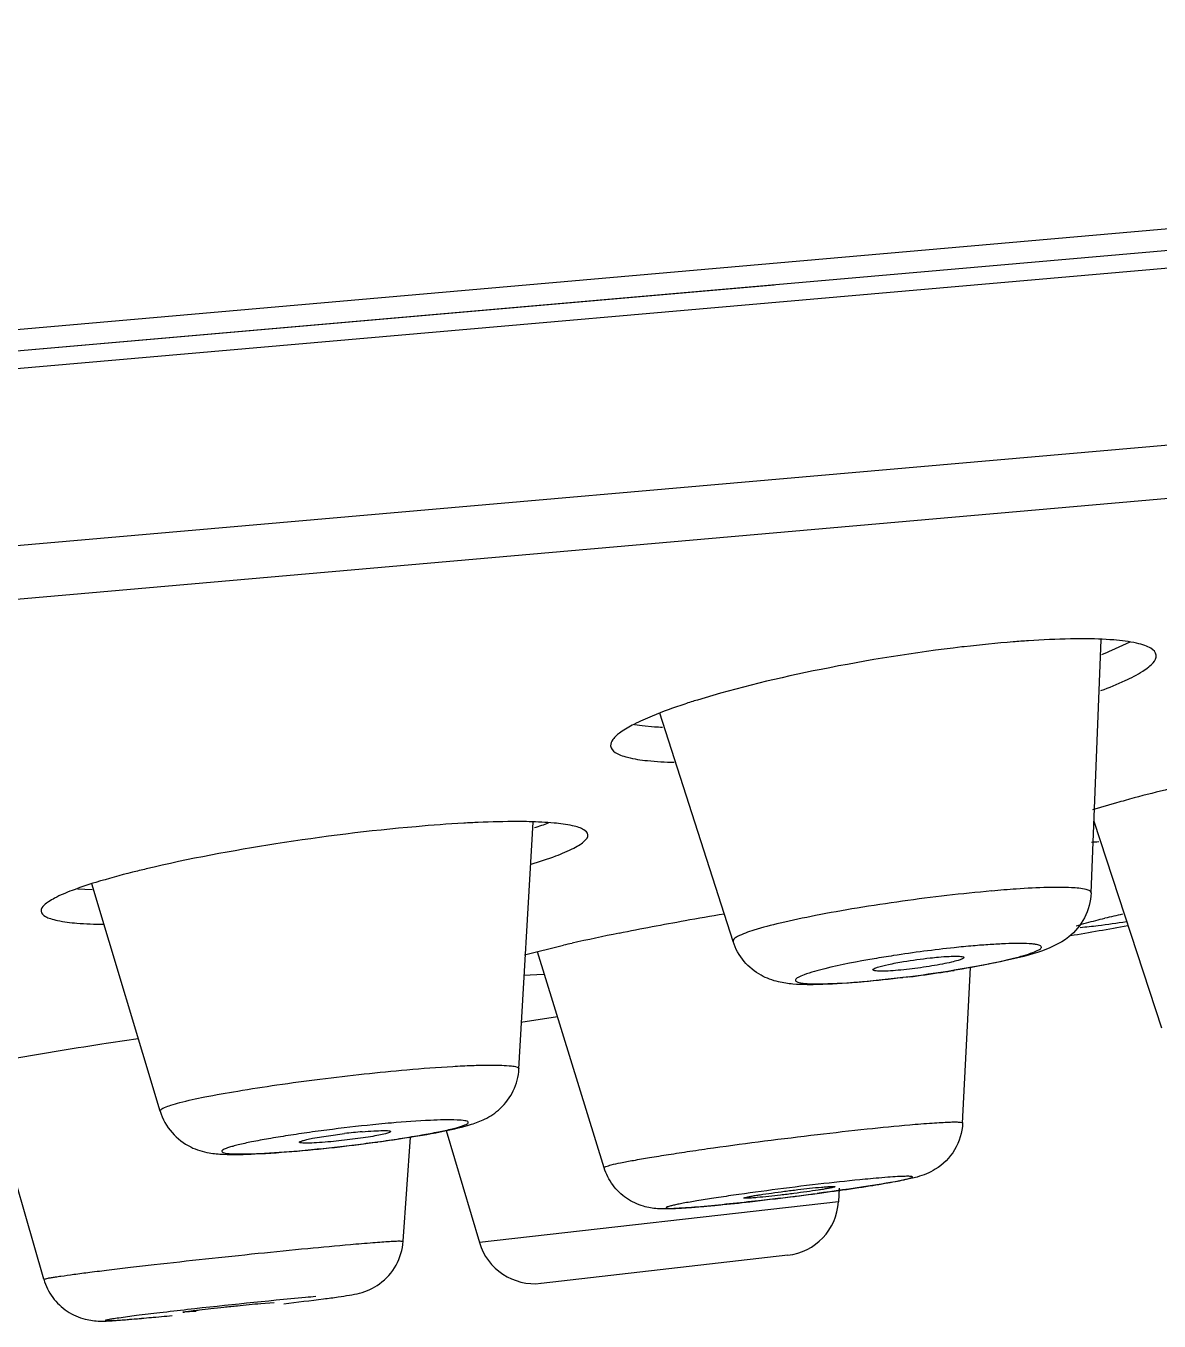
# Model space of a CAD drawing. Extents: x -7342 to 109, y -2615 to 214.
# Drawn here: x -5305.8 to -5295.93, y -2316.99 to -2305.71 of the extents above; entities that cross this region are included whole.
import ezdxf

# ---------------------------------------------------------------- set-up
doc = ezdxf.new("R2010")
doc.units = 0
doc.header["$LTSCALE"] = 7
doc.layers.get('0').update_dxf_attribs({"color": 2, "linetype": 'CONTINUOUS'})
doc.layers.add('DWG', color=7, linetype='CONTINUOUS')

msp = doc.modelspace()

# ---------------------------------------------------------------- linework, layer by layer
at = {"color": 7, "linetype": 'Continuous'}
for p, q in [((-5356.054, -2313.081), (-5271.775, -2305.707)), ((-5271.722, -2307.248), (-5355.839, -2314.607)), ((-5272.075, -2307.744), (-5355.405, -2315.034)), ((-5297.629, -2311.114), (-5297.649, -2311.116)), ((-5296.525, -2313.257), (-5296.436, -2311.054)), ((-5296.343, -2311.144), (-5296.185, -2311.072)), ((-5299.641, -2313.681), (-5300.278, -2311.694)), ((-5300.5, -2311.792), (-5300.432, -2311.801)), ((-5300.432, -2311.801), (-5300.325, -2311.811)), ((-5296.304, -2312.474), (-5296.512, -2312.535)), ((-5301.505, -2314.791), (-5301.381, -2312.641)), ((-5295.908, -2314.435), (-5296.499, -2312.636)), ((-5305.347, -2313.222), (-5305.22, -2313.228)), ((-5304.629, -2315.159), (-5305.224, -2313.18)), ((-5301.456, -2313.798), (-5301.118, -2313.714)), ((-5300.764, -2315.652), (-5301.344, -2313.771)), ((-5297.643, -2315.262), (-5297.574, -2313.906)), ((-5301.293, -2313.968), (-5301.465, -2313.978)), ((-5298.902, -2314.05), (-5298.651, -2314.041)), ((-5298.109, -2313.989), (-5298.527, -2314.034)), ((-5301.169, -2314.337), (-5301.489, -2314.386)), ((-5305.641, -2316.623), (-5306.179, -2314.754)), ((-5303.303, -2315.395), (-5303.023, -2315.354)), ((-5302.513, -2316.291), (-5302.45, -2315.384)), ((-5302.139, -2315.327), (-5301.85, -2316.303)), ((-5298.717, -2315.83), (-5298.724, -2315.947)), ((-5298.724, -2315.947), (-5301.85, -2316.303)), ((-5299.166, -2316.413), (-5301.313, -2316.658)), ((-5303.752, -2316.833), (-5303.635, -2316.826)), ((-5304.314, -2316.903), (-5304.431, -2316.91))]:
    msp.add_line(p, q, dxfattribs=at)
for centre, radius, start, end in [((-5297.617, -2308.067), 3.331, 290.8252, 292.4876), ((-5300.129, -2308.804), 3.013, 266.2616, 267.5813), ((-5293.586, -2322.06), 9.964, 105.3718, 105.8298), ((-5302.522, -2309.064), 3.804, 287.6317, 288.6271), ((-5302.3, -2309.722), 3.11, 288.623, 289.7581), ((-5296.807, -2307.243), 5.579, 272.9319, 273.5819), ((-5296.497, -2323.366), 10.164, 93.8307, 95.043), ((-5295.165, -2340.963), 27.894, 100.1041, 101.3059), ((-5294.305, -2345.768), 32.776, 99.5097, 100.1106), ((-5293.481, -2325.886), 12.747, 102.552, 103.2597), ((-5297.191, -2330.851), 17.582, 101.2919, 102.6548), ((-5330.786, -2116.555), 200, 279.81161, 279.95635), ((-5298.126, -2326.659), 13.286, 102.6805, 103.0137), ((-5296.938, -2320.674), 6.982, 93.8307, 95.043), ((-5299.62, -2302.142), 11.943, 277.2711, 278.6214), ((-5299.515, -2302.837), 11.24, 278.6199, 279.2092), ((-5299.108, -2307.207), 6.849, 273.8264, 274.8622), ((-5299.206, -2306.01), 8.05, 274.8312, 275.0013), ((-5299.36, -2304.32), 9.747, 275.0375, 277.046), ((-5301.525, -2327.706), 12.492, 95.0055, 95.5141), ((-5302.403, -2320.602), 5.285, 95.0649, 96.7429), ((-5304.452, -2302.847), 12.696, 277.771, 279.0122), ((-5304.663, -2301.558), 14.002, 275.0226, 276.5498), ((-5304.512, -2303.059), 12.492, 275.0055, 275.5141), ((-5304.761, -2300.596), 14.969, 276.5034, 277.7766), ((-5297.36, -2327.573), 11.875, 95.008, 95.4707), ((-5300.894, -2304.725), 11.307, 275.0052, 275.2575), ((-5301.071, -2302.799), 13.241, 275.256, 275.4557), ((-5301.232, -2301.113), 14.935, 275.4555, 275.6396), ((-5301.728, -2296.138), 19.935, 275.6543, 276.4338), ((-5302.555, -2288.681), 27.437, 276.4049, 277.1487), ((-5302.765, -2286.952), 29.179, 276.963, 277.5942), ((-5299.223, -2315.917), 0.5, 276.5, 356.5), ((-5301.37, -2316.161), 0.5, 196.5, 276.5), ((-5301.224, -2340.191), 23.507, 95.0043, 95.218), ((-5298.847, -2365.676), 49.103, 95.2762, 96.4815), ((-5306.842, -2293.545), 23.507, 275.0043, 275.218), ((-5307.809, -2283.035), 34.062, 275.2171, 275.534)]:
    msp.add_arc(centre, radius, start, end, dxfattribs=at)
for points, knots in [([(-5297.649, -2311.116), (-5298.06, -2311.164), (-5298.834, -2311.289), (-5299.598, -2311.469), (-5299.951, -2311.578)], [0, 0, 0, 0, 1317.942975, 2493.590537, 2493.590537, 2493.590537, 2493.590537]), ([(-5297.07, -2311.062), (-5297.115, -2311.065), (-5297.301, -2311.079), (-5297.488, -2311.097), (-5297.629, -2311.114)], [0, 0, 0, 0, 596.758656, 2505.884469, 2505.884469, 2505.884469, 2505.884469]), ([(-5296.596, -2311.045), (-5296.632, -2311.045), (-5296.79, -2311.046), (-5296.948, -2311.054), (-5297.07, -2311.062)], [0, 0, 0, 0, 574.420394, 2509.152734, 2509.152734, 2509.152734, 2509.152734]), ([(-5295.958, -2311.188), (-5295.96, -2311.163), (-5295.998, -2311.126), (-5296.061, -2311.101), (-5296.169, -2311.071), (-5296.35, -2311.05), (-5296.506, -2311.045), (-5296.596, -2311.045)], [0, 0, 0, 0, 607.806782, 1074.335064, 1675.975667, 3297.904109, 5459.168007, 5459.168007, 5459.168007, 5459.168007]), ([(-5296.439, -2311.495), (-5296.368, -2311.469), (-5296.244, -2311.419), (-5296.105, -2311.349), (-5296.025, -2311.293), (-5295.98, -2311.252), (-5295.956, -2311.212), (-5295.958, -2311.188)], [0, 0, 0, 0, 2102.986544, 3706.063523, 4315.265146, 4800.145553, 5458.419504, 5458.419504, 5458.419504, 5458.419504]), ([(-5299.951, -2311.578), (-5299.988, -2311.589), (-5300.121, -2311.632), (-5300.253, -2311.679), (-5300.347, -2311.718)], [0, 0, 0, 0, 688.435962, 2488.916699, 2488.916699, 2488.916699, 2488.916699]), ([(-5300.347, -2311.718), (-5300.4, -2311.74), (-5300.494, -2311.782), (-5300.61, -2311.849), (-5300.684, -2311.908), (-5300.709, -2311.959), (-5300.707, -2311.978)], [0, 0, 0, 0, 1673.10272, 2951.760193, 3838.597501, 4408.50087, 4408.50087, 4408.50087, 4408.50087]), ([(-5293.443, -2311.908), (-5293.929, -2311.97), (-5294.653, -2312.092), (-5295.579, -2312.287), (-5296.023, -2312.396), (-5296.228, -2312.452)], [0, 0, 0, 0, 1820.848962, 2730.225068, 3520.148529, 3520.148529, 3520.148529, 3520.148529]), ([(-5300.707, -2311.978), (-5300.705, -2312.001), (-5300.673, -2312.035), (-5300.618, -2312.06), (-5300.524, -2312.089), (-5300.367, -2312.111), (-5300.231, -2312.118), (-5300.153, -2312.12)], [0, 0, 0, 0, 624.400724, 1088.392753, 1681.792938, 3274.767229, 5400.865147, 5400.865147, 5400.865147, 5400.865147]), ([(-5302.399, -2312.681), (-5302.808, -2312.716), (-5303.596, -2312.816), (-5304.377, -2312.96), (-5304.75, -2313.049)], [0, 0, 0, 0, 1275.596452, 2466.096679, 2466.096679, 2466.096679, 2466.096679]), ([(-5301.859, -2312.644), (-5301.901, -2312.646), (-5302.081, -2312.655), (-5302.261, -2312.669), (-5302.399, -2312.681)], [0, 0, 0, 0, 584.064297, 2478.339612, 2478.339612, 2478.339612, 2478.339612]), ([(-5301.415, -2312.638), (-5301.449, -2312.637), (-5301.597, -2312.636), (-5301.744, -2312.64), (-5301.859, -2312.644)], [0, 0, 0, 0, 559.147633, 2481.465337, 2481.465337, 2481.465337, 2481.465337]), ([(-5300.905, -2312.751), (-5300.907, -2312.733), (-5300.938, -2312.706), (-5300.987, -2312.686), (-5301.073, -2312.663), (-5301.218, -2312.646), (-5301.343, -2312.64), (-5301.415, -2312.638)], [0, 0, 0, 0, 571.702414, 1028.402846, 1622.329555, 3234.738555, 5397.498059, 5397.498059, 5397.498059, 5397.498059]), ([(-5301.399, -2313.008), (-5301.327, -2312.986), (-5301.201, -2312.944), (-5301.059, -2312.886), (-5300.976, -2312.839), (-5300.93, -2312.806), (-5300.903, -2312.772), (-5300.905, -2312.751)], [0, 0, 0, 0, 2139.684348, 3750.999765, 4350.961692, 4816.042929, 5395.860538, 5395.860538, 5395.860538, 5395.860538]), ([(-5304.75, -2313.049), (-5304.79, -2313.059), (-5304.937, -2313.094), (-5305.082, -2313.134), (-5305.187, -2313.166)], [0, 0, 0, 0, 672.203665, 2460.910262, 2460.910262, 2460.910262, 2460.910262]), ([(-5305.187, -2313.166), (-5305.257, -2313.188), (-5305.379, -2313.228), (-5305.517, -2313.285), (-5305.597, -2313.332), (-5305.641, -2313.364), (-5305.667, -2313.398), (-5305.665, -2313.418)], [0, 0, 0, 0, 2113.962344, 3705.501566, 4298.533522, 4758.926524, 5336.467369, 5336.467369, 5336.467369, 5336.467369]), ([(-5297.39, -2313.241), (-5297.65, -2313.264), (-5298.041, -2313.31), (-5298.552, -2313.387), (-5298.906, -2313.45), (-5299.207, -2313.514), (-5299.433, -2313.571), (-5299.57, -2313.62), (-5299.631, -2313.653), (-5299.643, -2313.674), (-5299.641, -2313.681)], [0, 0, 0, 0, 2804.661688, 4230.898189, 5548.770782, 6672.129199, 7528.851193, 8066.982664, 8210.65207, 8286.552437, 8286.552437, 8286.552437, 8286.552437]), ([(-5296.525, -2313.257), (-5296.528, -2313.332), (-5296.567, -2313.479), (-5296.73, -2313.676), (-5296.997, -2313.787), (-5297.336, -2313.865), (-5297.579, -2313.909), (-5297.716, -2313.932)], [0, 0, 0, 0, 828.178905, 1611.092223, 2735.034016, 3925.68552, 5455.13566, 5455.13566, 5455.13566, 5455.13566]), ([(-5296.525, -2313.257), (-5296.524, -2313.251), (-5296.539, -2313.235), (-5296.597, -2313.22), (-5296.722, -2313.208), (-5296.924, -2313.21), (-5297.085, -2313.218), (-5297.176, -2313.224)], [0, 0, 0, 0, 157.942586, 444.385238, 1506.974711, 3208.376088, 5459.432744, 5459.432744, 5459.432744, 5459.432744]), ([(-5305.665, -2313.418), (-5305.663, -2313.437), (-5305.63, -2313.465), (-5305.579, -2313.484), (-5305.487, -2313.508), (-5305.333, -2313.525), (-5305.2, -2313.53), (-5305.124, -2313.531)], [0, 0, 0, 0, 556.213183, 1006.968046, 1595.100532, 3194.233403, 5337.889561, 5337.889561, 5337.889561, 5337.889561]), ([(-5296.655, -2313.546), (-5296.625, -2313.534), (-5296.542, -2313.512), (-5296.458, -2313.491), (-5296.405, -2313.478)], [0, 0, 0, 0, 917.451218, 2515.192248, 2515.192248, 2515.192248, 2515.192248]), ([(-5296.218, -2313.51), (-5296.3, -2313.522), (-5296.433, -2313.541), (-5296.567, -2313.557), (-5296.619, -2313.561)], [0, 0, 0, 0, 1548.027118, 2515.546364, 2515.546364, 2515.546364, 2515.546364]), ([(-5298.527, -2314.034), (-5298.638, -2314.044), (-5298.794, -2314.055), (-5298.992, -2314.058), (-5299.122, -2314.054), (-5299.258, -2314.035), (-5299.41, -2313.979), (-5299.556, -2313.861), (-5299.621, -2313.743), (-5299.641, -2313.681)], [0, 0, 0, 0, 1925.257741, 2721.822653, 3432.792956, 4166.472898, 5105.688698, 6210.719353, 7357.67875, 7357.67875, 7357.67875, 7357.67875]), ([(-5297.552, -2313.719), (-5297.607, -2313.724), (-5297.838, -2313.747), (-5298.069, -2313.777), (-5298.245, -2313.804)], [0, 0, 0, 0, 595.263671, 2507.269255, 2507.269255, 2507.269255, 2507.269255]), ([(-5298.164, -2313.993), (-5298.046, -2313.979), (-5297.819, -2313.947), (-5297.501, -2313.894), (-5297.267, -2313.845), (-5297.117, -2313.806), (-5297.04, -2313.781), (-5296.991, -2313.761), (-5296.967, -2313.746), (-5296.957, -2313.736), (-5296.957, -2313.725), (-5296.967, -2313.717), (-5296.981, -2313.711), (-5297.003, -2313.706), (-5297.032, -2313.703), (-5297.083, -2313.699), (-5297.163, -2313.697), (-5297.277, -2313.7), (-5297.36, -2313.705), (-5297.404, -2313.708)], [0, 0, 0, 0, 3574.522836, 6927.708645, 9699.914489, 10772.815996, 11599.056895, 12159.730726, 12340.708409, 12461.557043, 12546.156461, 12649.515834, 12807.373912, 13029.97458, 13319.977129, 13676.873931, 14584.70108, 15734.09884, 17088.639357, 17088.639357, 17088.639357, 17088.639357]), ([(-5298.245, -2313.804), (-5298.301, -2313.813), (-5298.502, -2313.845), (-5298.701, -2313.883), (-5298.843, -2313.918)], [0, 0, 0, 0, 705.921119, 2503.174177, 2503.174177, 2503.174177, 2503.174177]), ([(-5297.631, -2313.821), (-5297.631, -2313.826), (-5297.654, -2313.836), (-5297.686, -2313.848), (-5297.747, -2313.863), (-5297.823, -2313.879), (-5297.913, -2313.895), (-5298.041, -2313.914), (-5298.139, -2313.926), (-5298.204, -2313.932)], [0, 0, 0, 0, 211.915019, 711.852469, 1486.273546, 2488.787078, 3656.112081, 4914.762399, 7385.817549, 7385.817549, 7385.817549, 7385.817549]), ([(-5298.157, -2313.856), (-5298.08, -2313.843), (-5297.978, -2313.829), (-5297.876, -2313.819), (-5297.852, -2313.817)], [0, 0, 0, 0, 1907.730631, 2506.481294, 2506.481294, 2506.481294, 2506.481294]), ([(-5297.852, -2313.817), (-5297.822, -2313.814), (-5297.769, -2313.81), (-5297.697, -2313.808), (-5297.66, -2313.81), (-5297.632, -2313.815), (-5297.631, -2313.821)], [0, 0, 0, 0, 1809.881976, 3212.917306, 4101.457266, 4447.840581, 4447.840581, 4447.840581, 4447.840581]), ([(-5298.843, -2313.918), (-5298.904, -2313.933), (-5298.982, -2313.954), (-5299.065, -2313.987), (-5299.088, -2314.002), (-5299.098, -2314.012), (-5299.099, -2314.023), (-5299.089, -2314.031), (-5299.075, -2314.037), (-5299.053, -2314.042), (-5299.025, -2314.046), (-5298.973, -2314.05), (-5298.932, -2314.05), (-5298.902, -2314.05)], [0, 0, 0, 0, 4372.19314, 5665.837919, 6084.281701, 6364.198548, 6559.274082, 6795.267216, 7155.680697, 7664.614464, 8328.375912, 9145.897281, 11227.052016, 11227.052016, 11227.052016, 11227.052016]), ([(-5298.424, -2313.928), (-5298.425, -2313.924), (-5298.406, -2313.913), (-5298.394, -2313.909), (-5298.384, -2313.905)], [0, 0, 0, 0, 720.840279, 2504.271657, 2504.271657, 2504.271657, 2504.271657]), ([(-5298.204, -2313.932), (-5298.234, -2313.934), (-5298.285, -2313.938), (-5298.356, -2313.941), (-5298.395, -2313.938), (-5298.422, -2313.934), (-5298.424, -2313.928)], [0, 0, 0, 0, 1777.784839, 3167.714289, 4066.505744, 4441.32503, 4441.32503, 4441.32503, 4441.32503]), ([(-5298.384, -2313.905), (-5298.353, -2313.895), (-5298.277, -2313.878), (-5298.201, -2313.863), (-5298.157, -2313.856)], [0, 0, 0, 0, 1042.505207, 2504.824894, 2504.824894, 2504.824894, 2504.824894]), ([(-5304.82, -2314.529), (-5304.926, -2314.545), (-5305.307, -2314.601), (-5305.688, -2314.662), (-5305.962, -2314.712)], [0, 0, 0, 0, 680.492562, 2460.852964, 2460.852964, 2460.852964, 2460.852964]), ([(-5304.629, -2315.159), (-5304.63, -2315.153), (-5304.616, -2315.137), (-5304.583, -2315.123), (-5304.528, -2315.103), (-5304.412, -2315.071), (-5304.218, -2315.029), (-5303.936, -2314.979), (-5303.601, -2314.927), (-5303.234, -2314.878), (-5302.857, -2314.834), (-5302.604, -2314.809), (-5302.48, -2314.798)], [0, 0, 0, 0, 78.332448, 244.780202, 513.541496, 883.285204, 1905.989711, 3254.61281, 4848.744933, 6591.940697, 8379.832835, 10102.987758, 10102.987758, 10102.987758, 10102.987758]), ([(-5302.48, -2314.798), (-5302.347, -2314.786), (-5302.158, -2314.772), (-5301.921, -2314.76), (-5301.779, -2314.757), (-5301.666, -2314.757), (-5301.58, -2314.764), (-5301.533, -2314.768), (-5301.504, -2314.783), (-5301.505, -2314.791)], [0, 0, 0, 0, 2969.249137, 4224.482782, 5288.722659, 6140.008734, 6761.672929, 7144.368241, 7309.296921, 7309.296921, 7309.296921, 7309.296921]), ([(-5302.463, -2315.387), (-5302.359, -2315.37), (-5302.176, -2315.338), (-5301.954, -2315.288), (-5301.789, -2315.227), (-5301.655, -2315.137), (-5301.542, -2314.985), (-5301.509, -2314.856), (-5301.505, -2314.791)], [0, 0, 0, 0, 1625.571535, 2862.859906, 3484.886087, 4330.692459, 5313.128126, 6322.990711, 6322.990711, 6322.990711, 6322.990711]), ([(-5304.629, -2315.159), (-5304.608, -2315.227), (-5304.538, -2315.354), (-5304.378, -2315.475), (-5304.217, -2315.524), (-5304.028, -2315.539), (-5303.772, -2315.532), (-5303.558, -2315.516), (-5303.437, -2315.506)], [0, 0, 0, 0, 989.451925, 1943.817512, 2724.877159, 3301.709878, 4584.853461, 6285.979692, 6285.979692, 6285.979692, 6285.979692]), ([(-5302.726, -2315.272), (-5302.86, -2315.285), (-5303.061, -2315.308), (-5303.324, -2315.342), (-5303.51, -2315.37), (-5303.678, -2315.397), (-5303.823, -2315.424), (-5303.926, -2315.446), (-5303.993, -2315.464), (-5304.031, -2315.475), (-5304.06, -2315.485), (-5304.078, -2315.494), (-5304.091, -2315.502), (-5304.091, -2315.514), (-5304.077, -2315.52), (-5304.047, -2315.527), (-5303.938, -2315.533), (-5303.727, -2315.527), (-5303.535, -2315.513), (-5303.422, -2315.503)], [0, 0, 0, 0, 3295.589665, 4928.71411, 6473.569845, 7876.583033, 9087.122292, 10063.084859, 10452.013041, 10770.665844, 11017.21963, 11190.777731, 11294.730128, 11355.365134, 11449.270061, 11611.177569, 12152.773228, 14054.121643, 16820.348385, 16820.348385, 16820.348385, 16820.348385]), ([(-5303.311, -2315.493), (-5303.177, -2315.48), (-5302.976, -2315.457), (-5302.713, -2315.423), (-5302.527, -2315.395), (-5302.359, -2315.368), (-5302.214, -2315.341), (-5302.111, -2315.319), (-5302.044, -2315.301), (-5302.007, -2315.29), (-5301.978, -2315.28), (-5301.959, -2315.271), (-5301.946, -2315.263), (-5301.946, -2315.251), (-5301.96, -2315.245), (-5301.99, -2315.238), (-5302.099, -2315.232), (-5302.311, -2315.238), (-5302.502, -2315.252), (-5302.615, -2315.262)], [0, 0, 0, 0, 3308.52146, 4948.054236, 6498.971939, 7907.490507, 9122.779886, 10102.572101, 10493.026426, 10812.929612, 11060.450869, 11234.690006, 11339.050309, 11399.923245, 11494.196652, 11656.73948, 12200.460345, 14109.269593, 16886.350926, 16886.350926, 16886.350926, 16886.350926]), ([(-5300.764, -2315.652), (-5300.764, -2315.65), (-5300.759, -2315.644), (-5300.739, -2315.637), (-5300.69, -2315.623), (-5300.611, -2315.606), (-5300.5, -2315.585), (-5300.361, -2315.561), (-5300.196, -2315.535), (-5300.011, -2315.506), (-5299.732, -2315.466), (-5299.362, -2315.417), (-5298.916, -2315.362), (-5298.496, -2315.315), (-5298.228, -2315.288), (-5298.104, -2315.277)], [0, 0, 0, 0, 27.047208, 89.651208, 334.819082, 738.633688, 1293.180953, 1986.795302, 2804.435275, 3728.460735, 4738.714772, 6928.969525, 9185.758927, 11313.628085, 13128.730559, 13128.730559, 13128.730559, 13128.730559]), ([(-5297.643, -2315.262), (-5297.647, -2315.343), (-5297.695, -2315.504), (-5297.855, -2315.665), (-5298.02, -2315.731), (-5298.218, -2315.772), (-5298.509, -2315.82), (-5298.762, -2315.855), (-5298.908, -2315.875)], [0, 0, 0, 0, 1015.830753, 2008.881614, 2718.94622, 3199.597128, 4539.883435, 6388.969459, 6388.969459, 6388.969459, 6388.969459]), ([(-5298.104, -2315.277), (-5298.039, -2315.272), (-5297.947, -2315.264), (-5297.833, -2315.257), (-5297.766, -2315.254), (-5297.715, -2315.252), (-5297.676, -2315.253), (-5297.657, -2315.255), (-5297.642, -2315.259), (-5297.643, -2315.262)], [0, 0, 0, 0, 3134.484868, 4407.11824, 5462.393739, 6291.897976, 6888.865246, 7250.047893, 7390.531267, 7390.531267, 7390.531267, 7390.531267]), ([(-5303.416, -2315.43), (-5303.417, -2315.427), (-5303.403, -2315.42), (-5303.385, -2315.414), (-5303.347, -2315.404), (-5303.319, -2315.399), (-5303.303, -2315.395)], [0, 0, 0, 0, 335.221478, 1182.47332, 2550.461613, 4389.590884, 4389.590884, 4389.590884, 4389.590884]), ([(-5302.621, -2315.336), (-5302.621, -2315.338), (-5302.626, -2315.341), (-5302.641, -2315.348), (-5302.675, -2315.357), (-5302.729, -2315.369), (-5302.801, -2315.382), (-5302.886, -2315.395), (-5303.009, -2315.411), (-5303.104, -2315.421), (-5303.168, -2315.427)], [0, 0, 0, 0, 72.875746, 220.206427, 757.993891, 1600.172626, 2699.696861, 3991.06007, 5399.289606, 8231.393098, 8231.393098, 8231.393098, 8231.393098]), ([(-5302.869, -2315.338), (-5302.836, -2315.335), (-5302.775, -2315.331), (-5302.699, -2315.327), (-5302.65, -2315.328), (-5302.629, -2315.33), (-5302.621, -2315.334), (-5302.621, -2315.336)], [0, 0, 0, 0, 2179.852876, 3888.383583, 4974.133773, 5258.916404, 5383.423126, 5383.423126, 5383.423126, 5383.423126]), ([(-5303.168, -2315.427), (-5303.201, -2315.43), (-5303.26, -2315.434), (-5303.33, -2315.438), (-5303.373, -2315.437), (-5303.395, -2315.436), (-5303.408, -2315.434), (-5303.415, -2315.432), (-5303.416, -2315.43)], [0, 0, 0, 0, 2521.466127, 4509.862665, 5247.342987, 5793.842747, 6142.394718, 6303.725424, 6303.725424, 6303.725424, 6303.725424]), ([(-5299.926, -2315.991), (-5299.995, -2315.997), (-5300.12, -2316.006), (-5300.286, -2316.014), (-5300.435, -2315.99), (-5300.575, -2315.924), (-5300.696, -2315.807), (-5300.747, -2315.705), (-5300.764, -2315.652)], [0, 0, 0, 0, 1342.559309, 2385.935278, 3179.940484, 4212.141243, 5279.304984, 6352.892331, 6352.892331, 6352.892331, 6352.892331]), ([(-5298.492, -2315.752), (-5298.612, -2315.763), (-5298.865, -2315.79), (-5299.247, -2315.837), (-5299.567, -2315.88), (-5299.802, -2315.915), (-5299.947, -2315.938), (-5300.052, -2315.956), (-5300.12, -2315.969), (-5300.158, -2315.977), (-5300.188, -2315.985), (-5300.207, -2315.99), (-5300.217, -2315.994), (-5300.221, -2315.996), (-5300.225, -2315.999), (-5300.223, -2316.003), (-5300.212, -2316.004), (-5300.195, -2316.006), (-5300.168, -2316.005), (-5300.132, -2316.005), (-5300.087, -2316.002), (-5300.011, -2315.997), (-5299.95, -2315.992), (-5299.907, -2315.989)], [0, 0, 0, 0, 3627.454718, 7691.146206, 11620.03374, 13357.944643, 14860.060152, 16074.183308, 16558.883139, 16956.621169, 17264.067715, 17478.35118, 17550.46168, 17599.825677, 17628.519237, 17647.689635, 17734.230758, 17912.553016, 18183.997125, 18547.096233, 18999.786825, 19537.617561, 20843.195642, 20843.195642, 20843.195642, 20843.195642]), ([(-5299.141, -2315.905), (-5299.037, -2315.892), (-5298.84, -2315.866), (-5298.601, -2315.832), (-5298.43, -2315.806), (-5298.324, -2315.788), (-5298.235, -2315.772), (-5298.173, -2315.76), (-5298.133, -2315.751), (-5298.112, -2315.746), (-5298.096, -2315.741), (-5298.087, -2315.737), (-5298.079, -2315.734), (-5298.082, -2315.728), (-5298.091, -2315.728), (-5298.103, -2315.726), (-5298.122, -2315.726), (-5298.158, -2315.726), (-5298.216, -2315.729), (-5298.3, -2315.735), (-5298.363, -2315.74), (-5298.397, -2315.743)], [0, 0, 0, 0, 4256.646669, 8141.547571, 9838.756958, 11322.666222, 12562.06394, 13529.5054, 13905.33258, 14206.444931, 14431.118339, 14579.430767, 14655.114688, 14697.635264, 14799.468623, 14976.639073, 15230.102636, 15559.116343, 16439.042356, 17598.596629, 19006.434288, 19006.434288, 19006.434288, 19006.434288]), ([(-5299.549, -2315.916), (-5299.549, -2315.914), (-5299.541, -2315.912), (-5299.531, -2315.908), (-5299.509, -2315.904), (-5299.482, -2315.899), (-5299.446, -2315.892), (-5299.387, -2315.883), (-5299.302, -2315.871), (-5299.192, -2315.856), (-5299.048, -2315.838), (-5298.941, -2315.826), (-5298.873, -2315.82)], [0, 0, 0, 0, 69.601316, 261.992995, 577.820177, 1011.485937, 1552.80959, 2190.862401, 3699.232542, 5406.619131, 7164.645548, 10238.085695, 10238.085695, 10238.085695, 10238.085695]), ([(-5298.755, -2315.816), (-5298.755, -2315.818), (-5298.763, -2315.82), (-5298.774, -2315.824), (-5298.796, -2315.828), (-5298.824, -2315.833), (-5298.86, -2315.84), (-5298.919, -2315.849), (-5299.004, -2315.861), (-5299.113, -2315.876), (-5299.257, -2315.894), (-5299.364, -2315.905), (-5299.432, -2315.911)], [0, 0, 0, 0, 76.357, 275.246169, 596.663339, 1034.757275, 1579.362131, 2219.604026, 3729.179255, 5434.415566, 7188.241163, 10253.168073, 10253.168073, 10253.168073, 10253.168073]), ([(-5298.873, -2315.82), (-5298.856, -2315.819), (-5298.828, -2315.817), (-5298.788, -2315.814), (-5298.771, -2315.815), (-5298.755, -2315.814), (-5298.755, -2315.816)], [0, 0, 0, 0, 1879.268266, 3282.764442, 4142.980125, 4442.542831, 4442.542831, 4442.542831, 4442.542831]), ([(-5299.227, -2315.916), (-5299.291, -2315.924), (-5299.524, -2315.951), (-5299.756, -2315.976), (-5299.926, -2315.991)], [0, 0, 0, 0, 687.849007, 2500.529808, 2500.529808, 2500.529808, 2500.529808]), ([(-5299.432, -2315.911), (-5299.448, -2315.913), (-5299.476, -2315.915), (-5299.515, -2315.918), (-5299.533, -2315.916), (-5299.548, -2315.918), (-5299.549, -2315.916)], [0, 0, 0, 0, 1857.844693, 3252.280498, 4117.47752, 4434.948414, 4434.948414, 4434.948414, 4434.948414]), ([(-5305.641, -2316.623), (-5305.641, -2316.622), (-5305.633, -2316.62), (-5305.623, -2316.617), (-5305.601, -2316.612), (-5305.573, -2316.607), (-5305.536, -2316.601), (-5305.471, -2316.592), (-5305.372, -2316.578), (-5305.232, -2316.56), (-5305.066, -2316.539), (-5304.88, -2316.517), (-5304.6, -2316.485), (-5304.23, -2316.444), (-5303.784, -2316.397), (-5303.364, -2316.355), (-5303.096, -2316.33), (-5302.973, -2316.319)], [0, 0, 0, 0, 24.512252, 94.392645, 210.724272, 372.980243, 580.475102, 832.302801, 1462.616583, 2250.32224, 3178.357288, 4226.634012, 5372.342216, 7854.857822, 10411.836133, 12822.551869, 14879.124274, 14879.124274, 14879.124274, 14879.124274]), ([(-5303.551, -2316.835), (-5303.436, -2316.821), (-5303.278, -2316.803), (-5303.088, -2316.778), (-5302.983, -2316.762), (-5302.859, -2316.74), (-5302.704, -2316.669), (-5302.56, -2316.508), (-5302.518, -2316.364), (-5302.513, -2316.291)], [0, 0, 0, 0, 1963.027523, 2694.644104, 3246.558853, 3759.210615, 4836.370353, 6063.522975, 7298.506811, 7298.506811, 7298.506811, 7298.506811]), ([(-5302.973, -2316.319), (-5302.908, -2316.314), (-5302.816, -2316.306), (-5302.702, -2316.297), (-5302.636, -2316.293), (-5302.586, -2316.29), (-5302.545, -2316.288), (-5302.528, -2316.29), (-5302.513, -2316.289), (-5302.513, -2316.291)], [0, 0, 0, 0, 3104.825757, 4366.147919, 5412.534264, 6235.357335, 6827.276286, 7182.992601, 7304.832879, 7304.832879, 7304.832879, 7304.832879]), ([(-5305.641, -2316.623), (-5305.625, -2316.679), (-5305.572, -2316.786), (-5305.444, -2316.909), (-5305.296, -2316.974), (-5305.148, -2316.991), (-5304.988, -2316.979), (-5304.87, -2316.97), (-5304.801, -2316.964)], [0, 0, 0, 0, 1094.161228, 2182.556633, 3262.141287, 4068.737957, 4960.449459, 6275.857428, 6275.857428, 6275.857428, 6275.857428]), ([(-5304.39, -2316.887), (-5304.47, -2316.896), (-5304.619, -2316.913), (-5304.819, -2316.937), (-5304.955, -2316.955), (-5305.038, -2316.967), (-5305.072, -2316.973), (-5305.093, -2316.977), (-5305.1, -2316.98), (-5305.107, -2316.98), (-5305.107, -2316.984), (-5305.101, -2316.983), (-5305.094, -2316.984), (-5305.08, -2316.983), (-5305.055, -2316.983), (-5305.014, -2316.98), (-5304.923, -2316.974), (-5304.847, -2316.967), (-5304.791, -2316.963)], [0, 0, 0, 0, 3697.491678, 6817.262204, 9162.548915, 9995.894408, 10584.920414, 10784.226626, 10919.444901, 10991.164859, 11010.753077, 11074.671307, 11202.392368, 11394.339718, 11649.774467, 12347.47332, 13287.091472, 15815.951232, 15815.951232, 15815.951232, 15815.951232]), ([(-5304.431, -2316.91), (-5304.431, -2316.909), (-5304.422, -2316.909), (-5304.413, -2316.905), (-5304.39, -2316.903), (-5304.362, -2316.899), (-5304.327, -2316.894), (-5304.267, -2316.887), (-5304.182, -2316.877), (-5304.072, -2316.865), (-5303.927, -2316.849), (-5303.82, -2316.839), (-5303.752, -2316.833)], [0, 0, 0, 0, 64.741612, 254.635972, 567.227376, 996.449471, 1532.081345, 2163.262997, 3654.872182, 5342.778069, 7080.462037, 10118.297856, 10118.297856, 10118.297856, 10118.297856])]:
    msp.add_open_spline(points, degree=3, knots=knots, dxfattribs=at)
at = {"layer": 'DWG'}
for p, q in [((-5356.29, -2312.761), (-5280.06, -2306.091)), ((-5280.204, -2306.295), (-5345.598, -2312.016)), ((-5299.283, -2307.964), (-5313.928, -2309.245)), ((-5299.283, -2307.964), (-5313.928, -2309.245)), ((-5299.283, -2307.964), (-5313.928, -2309.245))]:
    msp.add_line(p, q, dxfattribs=at)

doc.saveas('drawing.dxf')
